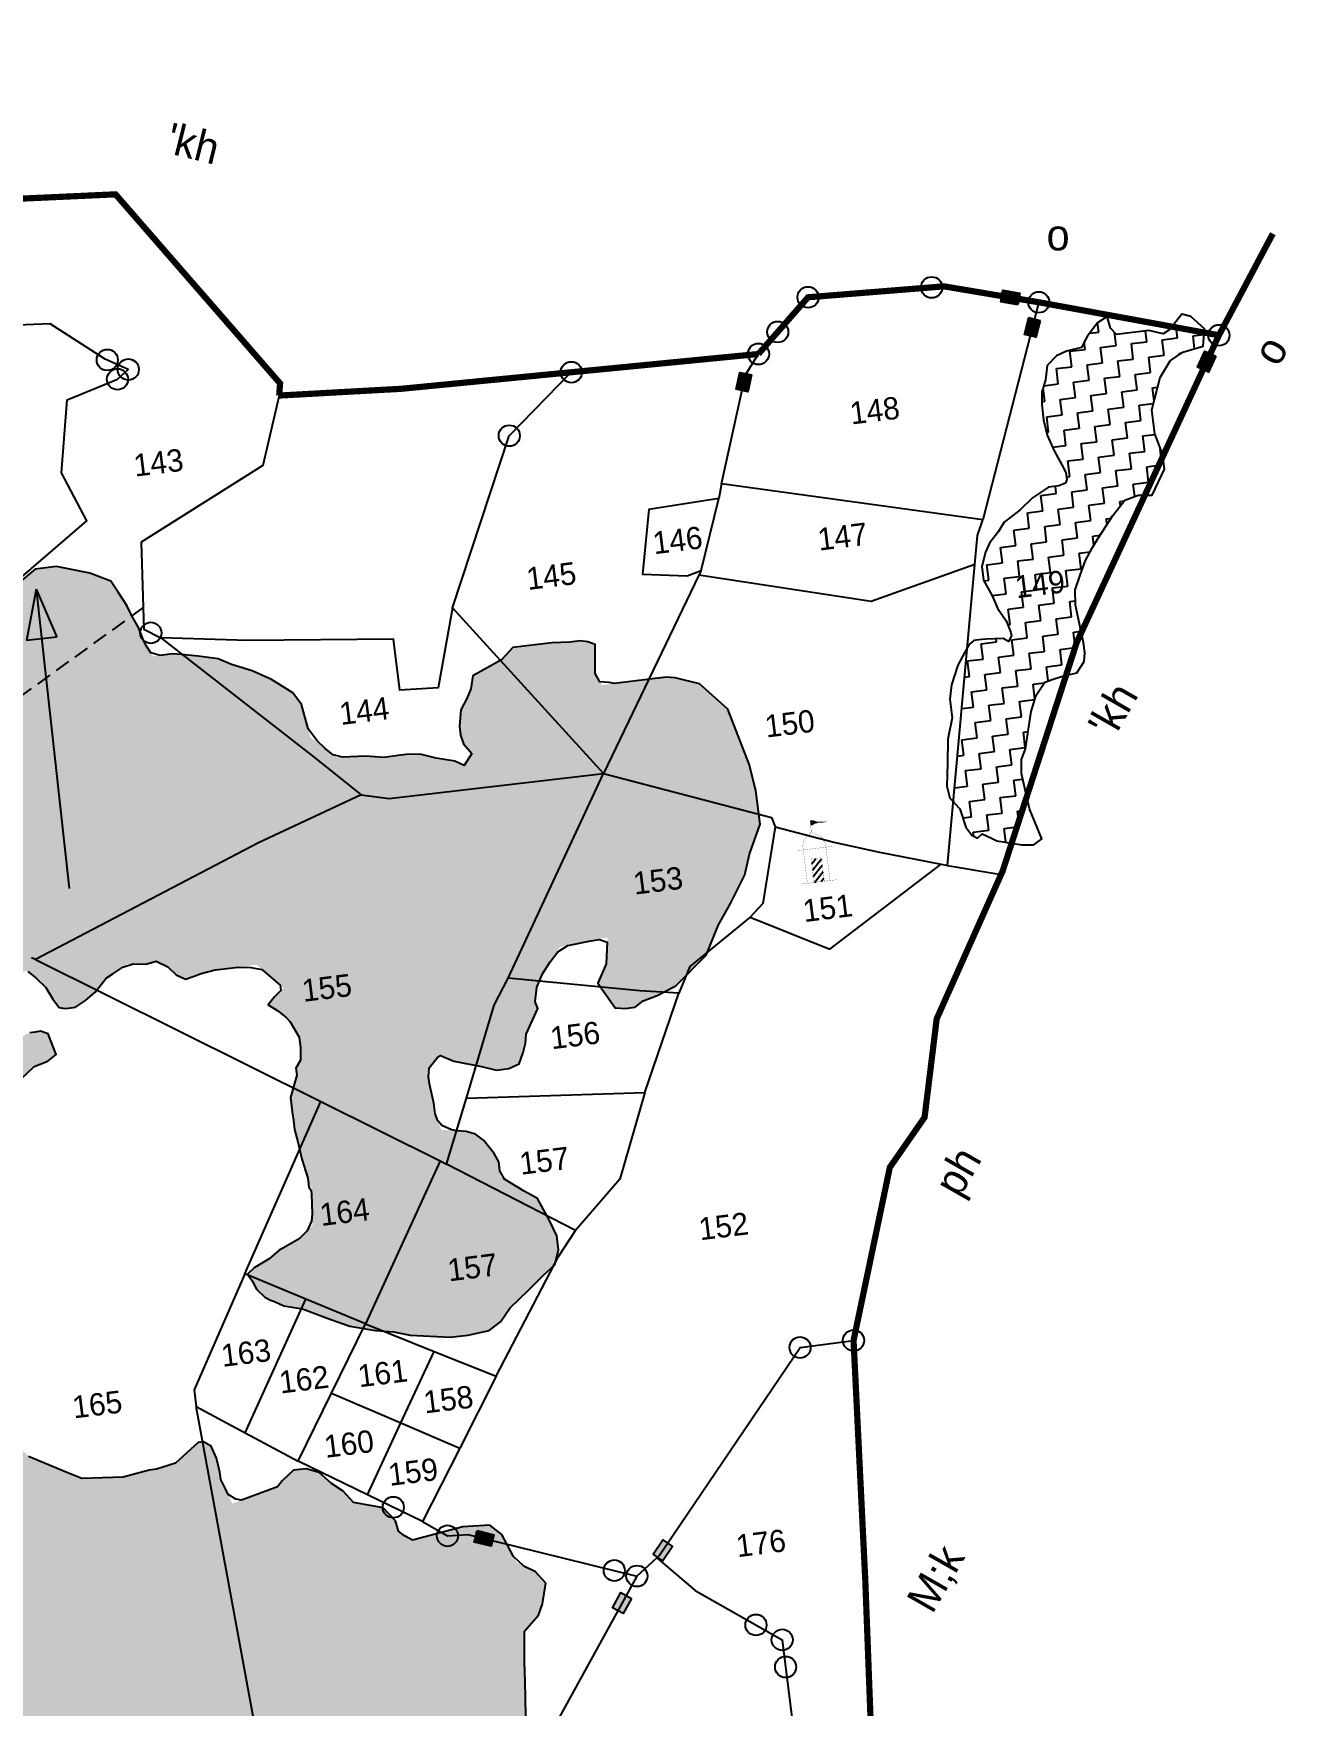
# Model space of a CAD drawing. Header units: metres. Extents: x 290104 to 292132, y 1990019 to 1991719.
# Drawn here: x 291724 to 292132, y 1991121 to 1991666 of the extents above; entities that cross this region are included whole.
import ezdxf
from ezdxf.enums import TextEntityAlignment as Align

# ---------------------------------------------------------------- set-up
doc = ezdxf.new("R2010")
doc.units = ezdxf.units.M
doc.header["$MEASUREMENT"] = 0
doc.linetypes.add('DASHED', pattern=[0.75, 0.5, -0.25])
doc.linetypes.add('DIVIDE', pattern=[1.25, 0.5, -0.25, 0, -0.25, 0, -0.25])
for name, color, linetype in [('LINE_FOOTPATH', 1, 'DASHED'), ('POLY_HATCH', 12, 'Continuous'), ('POLY_PARCEL', 6, 'Continuous'), ('SYM_ARROW', 1, 'Continuous'), ('SYM_STONE', 1, 'Continuous'), ('SYM_WORSHIP', 1, 'Continuous'), ('TEXT_MAPOUT', 7, 'Continuous'), ('TEXT_PARCEL', 7, 'Continuous'), ('V_BOUND_LINE', 7, 'Continuous'), ('V_DIVIDE_LINE', 7, 'DIVIDE')]:
    doc.layers.add(name, color=color, linetype=linetype)
doc.styles.add('TEXT_MAP', font='')
doc.styles.get('TEXT_MAP').set_extended_font_data('Kruti Dev 050')
pattern_1 = [(7.0915, (290088.82, 1989667.838), (4.387969, 5.634868), [5.05005, -5.05005]), (97.0915, (290093.8315, 1989668.461), (-5.634868, 4.387969), [5.05005, -5.05005])]

# ---------------------------------------------------------------- blocks, each defined once
blk = doc.blocks.new('STONE')
blk.add_circle((0, 0), 0.851)
blk = doc.blocks.new('STONESQUAREFILLED')
blk.add_hatch(color=256).paths.add_polyline_path([(0.7, -0.48), (0.7, 0.48), (-0.7, 0.48), (-0.7, -0.48)])
blk.add_lwpolyline([(-0.7, 0.48), (0.7, 0.48), (0.7, -0.48), (-0.7, -0.48)], close=True)
blk = doc.blocks.new('TEMPLE')
at = {"linetype": 'Continuous'}
blk.add_hatch(color=256, dxfattribs=at).paths.add_polyline_path([(0.28, 5.69), (0.6, 5.75), (0.95, 5.71), (1.39, 5.73), (0.49, 5.85), (0.21, 6.01), (-0.14, 6.06), (-0.15, 5.55), (-0.09, 5.55)])
h = blk.add_hatch(dxfattribs=at)
h.set_pattern_fill('ANSI31', color=256, scale=3.6, style=0)
h.set_pattern_definition([(45, (-94.63405, -100.65248), (-0.318198, 0.318198), [])])
h.paths.add_polyline_path([(-0.51, 2.32), (-0.51, 0), (0.49, 0), (0.49, 2.32)])
at = {"linetype": 'Continuous', "const_width": 0.018}
for points in [[(-1.16, 3.28), (-1.16, 3.69), (-0.97, 4.22), (-0.63, 4.55), (-0.33, 4.73), (-0.16, 4.99), (0.05, 4.8), (0.46, 4.5), (0.69, 4.36), (0.88, 4.09), (1.02, 3.76), (1.06, 3.28)], [(-0.16, 4.99), (-0.14, 6.06), (0.21, 6.01), (0.49, 5.85), (1.39, 5.73), (0.95, 5.71), (0.6, 5.75), (0.28, 5.69), (-0.09, 5.55), (-0.15, 5.55)], [(-1.78, 3.28), (1.75, 3.28)], [(-1.16, 0), (-1.16, 3.28)], [(1.06, 0), (1.06, 3.28)], [(-0.51, 0), (-0.51, 2.32), (0.49, 2.32), (0.49, 0)], [(-1.78, 0), (1.78, 0)]]:
    blk.add_lwpolyline(points, dxfattribs=at)
blk = doc.blocks.new('ARROWASPECT')
h = blk.add_hatch(color=256)
h.paths.add_polyline_path([(2.85, -2.85), (3.72, -1.98), (0, 0)])
h.paths.add_polyline_path([(0, 0), (1.98, -3.72), (2.85, -2.85)])
for points in [[(0, 0), (17.15, -17.15)], [(0, 0), (1.98, -3.72)], [(0, 0), (3.72, -1.98)], [(3.72, -1.98), (1.98, -3.72)]]:
    blk.add_lwpolyline(points)
blk = doc.blocks.new('21432')
at = {"layer": 'POLY_HATCH'}
h = blk.add_hatch(dxfattribs=at)
h.set_pattern_fill('ZIGZAG', color=256, scale=40.400397, angle=7.0915, style=0)
h.set_pattern_definition(pattern_1)
h.paths.add_polyline_path([(291610.05, 1991262.39), (291604.7, 1991258.21), (291599.35, 1991254.02), (291595.88, 1991248.89), (291593.2, 1991242.11), (291592.55, 1991233.22), (291592.61, 1991223.26), (291590.08, 1991215.31), (291586.75, 1991204.34), (291586.67, 1991195.52), (291585.51, 1991190.68), (291584.92, 1991181.22), (291578.56, 1991171.04), (291577.83, 1991162.74), (291579.2, 1991156.45), (291587.97, 1991136.7), (291584.77, 1991129.83), (291580.44, 1991126.94), (291574.8, 1991120.37), (291572.48, 1991115.39), (291570.67, 1991111.06), (291570.67, 1991106.36), (291568.28, 1991097.26), (291567.69, 1991092.5), (291566.53, 1991082.96), (291566.02, 1991077.62), (291568.4, 1991067.94), (291572.66, 1991062.01), (291577.35, 1991047.93), (291573.65, 1991041.1), (291570.84, 1991038.9), (291569.9, 1991037.03), (291570.47, 1991032.4), (291578.25, 1991023.8), (291580.51, 1991022.5), (291588.65, 1991018.43), (291597.36, 1991013.24), (291594.6, 1991008.41), (291594.38, 1991005.45), (291594.23, 1990997.22), (291594.87, 1990992.02), (291596.53, 1990988.11), (291598.12, 1990984.79), (291602.24, 1990980.02), (291605.56, 1990976.91), (291607.73, 1990973.66), (291611.19, 1990969.4), (291613.29, 1990966.73), (291619.57, 1990958.71), (291621.8, 1990954.88), (291623.97, 1990951.63), (291628.46, 1990948.87), (291630.69, 1990944.83), (291634.07, 1990937.17), (291632.63, 1990933.93), (291634.36, 1990929.45), (291637.11, 1990926.27), (291639.64, 1990924.82), (291642.09, 1990923.95), (291650.98, 1990923.3), (291663.77, 1990924.3), (291675.77, 1990931.66), (291683.23, 1990951.96), (291686.92, 1990960.04), (291689.02, 1990966.76), (291688.96, 1990981.42), (291690.79, 1990989.39), (291693.52, 1990987.27), (291695.9, 1990986.98), (291699.59, 1990990.37), (291701.11, 1990997.02), (291701.62, 1991002.36), (291702.12, 1991014.17), (291714.12, 1991012.15), (291725.46, 1991010.62), (291732.62, 1991009.75), (291738.33, 1991011.05), (291748.74, 1991012.34), (291759.8, 1991017.83), (291766.95, 1991021.65), (291776.21, 1991027.5), (291783.95, 1991036.09), (291790.09, 1991043.31), (291795.59, 1991055.73), (291803.93, 1991068.7), (291800.67, 1991081.01), (291797.89, 1991086.82), (291796.05, 1991094.51), (291795.41, 1991099.72), (291794.9, 1991103.76), (291803.54, 1991106.11), (291806.83, 1991102.31), (291809.13, 1991097.9), (291812.67, 1991093.06), (291817.22, 1991089.52), (291821.92, 1991089.52), (291828.93, 1991094.5), (291834.79, 1991099.33), (291840.35, 1991104.44), (291853.45, 1991104.07), (291865.87, 1991099.68), (291871.07, 1991100.33), (291878.08, 1991105.31), (291883.36, 1991110.07), (291884.74, 1991117.87), (291884.53, 1991128.99), (291884.25, 1991137.57), (291884.25, 1991145.39), (291888.88, 1991150.66), (291890.18, 1991154.34), (291891.22, 1991161.08), (291887.82, 1991164.76), (291881.8, 1991167.78), (291876.92, 1991176.9), (291873.02, 1991179.94), (291864.27, 1991179.44), (291847.29, 1991174.9), (291843.31, 1991178), (291842.3, 1991181.4), (291838.26, 1991185.59), (291828.65, 1991187.33), (291825.26, 1991191.01), (291821.43, 1991193.47), (291817.45, 1991197.08), (291813.19, 1991198.31), (291809.14, 1991197.81), (291805.46, 1991194.42), (291803.94, 1991192.47), (291789.21, 1991186.97), (291787.03, 1991191.54), (291785.44, 1991194.86), (291785.15, 1991197.17), (291784, 1991201.72), (291782.34, 1991205.62), (291779.81, 1991207.07), (291778.07, 1991206.85), (291770.7, 1991200.07), (291764.48, 1991198.12), (291762.17, 1991197.83), (291753.64, 1991195.6), (291740.2, 1991195.1), (291735.86, 1991196.91), (291722.86, 1991202.33), (291718.17, 1991207.03), (291712.75, 1991212.81), (291708.42, 1991219.31), (291699.03, 1991233.4), (291692.97, 1991244.38), (291692.03, 1991251.9), (291691.12, 1991259.26), (291694.79, 1991262.8), (291696.23, 1991265.33), (291695.87, 1991268.22), (291690.39, 1991274.58), (291689.81, 1991279.2), (291689.38, 1991282.67), (291692.42, 1991291.26), (291694.74, 1991296.24), (291696.31, 1991305.54), (291704.12, 1991304.8), (291711, 1991302.37), (291712.66, 1991303.17), (291712.67, 1991307.86), (291711.08, 1991311.18), (291711.08, 1991319.09), (291714.55, 1991321), (291720.48, 1991325.26), (291724.68, 1991329.31), (291729.16, 1991331.04), (291731.83, 1991333.13), (291730.1, 1991337.61), (291729.24, 1991339.85), (291726.78, 1991340.72), (291723.31, 1991340.28), (291718.32, 1991337.9), (291716.15, 1991336.46), (291706.03, 1991332.85), (291705.03, 1991336.25), (291705.97, 1991342.82), (291706.08, 1991349), (291712.77, 1991354.23), (291715.11, 1991358.32), (291722.23, 1991360.44), (291727.96, 1991355.97), (291730.76, 1991351.19), (291732.86, 1991348.51), (291734.66, 1991348.15), (291738.13, 1991348.58), (291741.39, 1991350.75), (291744.57, 1991353.49), (291748.11, 1991358.04), (291755.1, 1991362.69), (291761.05, 1991362.58), (291764.45, 1991363.59), (291768.2, 1991361.71), (291770.88, 1991359.11), (291773.98, 1991357.74), (291776.8, 1991358.68), (291781.28, 1991360.41), (291786.49, 1991361.05), (291797.07, 1991362.37), (291805.83, 1991354.78), (291802.89, 1991351.94), (291800.86, 1991349.35), (291806.89, 1991345.64), (291811.45, 1991338.07), (291811.33, 1991331.28), (291809.88, 1991328.76), (291810.19, 1991326.25), (291808.14, 1991319.15), (291809.43, 1991308.75), (291810.52, 1991304.78), (291811.81, 1991299.07), (291814.94, 1991289.09), (291815.32, 1991277.65), (291810.93, 1991273.14), (291804.35, 1991269.39), (291801.17, 1991266.65), (291796.25, 1991263.69), (291794.32, 1991261.82), (291797.11, 1991256.75), (291799.79, 1991254.15), (291801.66, 1991253.21), (291807.5, 1991251.15), (291812, 1991250.39), (291821.24, 1991246.85), (291827.39, 1991244.68), (291835.77, 1991243.37), (291841.69, 1991242.93), (291847.11, 1991241.85), (291853.62, 1991241.48), (291860.12, 1991241.12), (291865.9, 1991241.84), (291872.77, 1991243.28), (291876.53, 1991246.09), (291879.5, 1991250.57), (291885.79, 1991256.63), (291894.27, 1991265.1), (291895.33, 1991269.56), (291894.76, 1991274.18), (291892.38, 1991279.17), (291888.55, 1991286.32), (291884.15, 1991288.7), (291876.52, 1991293.39), (291875.91, 1991298.24), (291874.4, 1991300.99), (291870.93, 1991305.25), (291868.33, 1991307.27), (291865.3, 1991308.07), (291857.19, 1991308.67), (291855.18, 1991313.85), (291854.75, 1991317.32), (291852.47, 1991327.8), (291856.54, 1991333.01), (291861.26, 1991331.04), (291875.72, 1991328.14), (291879.18, 1991328.58), (291882.51, 1991330.16), (291883.81, 1991333.85), (291884.61, 1991336.88), (291884.83, 1991339.84), (291888.62, 1991348.13), (291887.75, 1991350.37), (291888.56, 1991357.01), (291895.73, 1991368.17), (291911.25, 1991371.32), (291910.88, 1991362.64), (291908.13, 1991356.43), (291913.84, 1991348.34), (291917.38, 1991348.19), (291920.27, 1991348.55), (291922.95, 1991350.64), (291927.43, 1991352.37), (291933.5, 1991355.48), (291943.41, 1991365.51), (291947.46, 1991375.4), (291951.3, 1991382.34), (291956, 1991391.72), (291957.52, 1991398.37), (291961, 1991408.19), (291959.63, 1991419.17), (291957.4, 1991427.69), (291950.47, 1991445.61), (291941.22, 1991453.85), (291933.35, 1991455.8), (291930.39, 1991456.02), (291909.46, 1991453.41), (291907.33, 1991457.26), (291907.34, 1991466.65), (291904.88, 1991467.51), (291902.5, 1991467.8), (291899.03, 1991467.37), (291893.18, 1991467.23), (291880.46, 1991465.65), (291876.84, 1991461.68), (291867.51, 1991456.41), (291866.78, 1991451.7), (291864.54, 1991447.24), (291863.6, 1991445.36), (291863.09, 1991440.02), (291863.45, 1991437.13), (291864.39, 1991434.31), (291867.14, 1991431.13), (291864.68, 1991427.3), (291861.57, 1991428.68), (291854.37, 1991429.9), (291850.73, 1991430.85), (291846.61, 1991430.93), (291843.14, 1991430.49), (291838.52, 1991429.92), (291832.59, 1991430.35), (291823.11, 1991429.91), (291814.6, 1991436.53), (291811.72, 1991447.12), (291808.9, 1991450.88), (291801.89, 1991455.29), (291795.68, 1991458.04), (291788.96, 1991460.13), (291784.63, 1991461.94), (291778.05, 1991462.88), (291772.7, 1991463.39), (291769.74, 1991463.61), (291763.38, 1991462.82), (291760.85, 1991466.61), (291758.69, 1991472.21), (291756.45, 1991476.04), (291754.86, 1991479.36), (291749.6, 1991487.26), (291742.83, 1991489.93), (291731.99, 1991492.1), (291725.05, 1991491.24), (291714.42, 1991482.29), (291712.54, 1991478.54), (291707.62, 1991470.88), (291702.85, 1991466.77), (291696.68, 1991454.03), (291690.92, 1991454.13), (291688.24, 1991456.74), (291680.5, 1991458.29), (291670.47, 1991458.05), (291667.72, 1991456.53), (291661.21, 1991452.2), (291658.03, 1991449.46), (291648.49, 1991441.23), (291642.99, 1991438.2), (291637.57, 1991434.59), (291635.62, 1991431.41), (291630.27, 1991427.22), (291628.38, 1991418.78), (291625.34, 1991414.88), (291618.76, 1991409.95), (291614.28, 1991409.39), (291613.5, 1991405.03), (291612.45, 1991397.73), (291610.31, 1991392.9), (291607.92, 1991383.8), (291602.5, 1991380.19), (291598.88, 1991376.22), (291596.42, 1991372.39), (291588.11, 1991368.42), (291575.72, 1991360.17), (291567.65, 1991358.25), (291549.22, 1991355.37), (291544.67, 1991358.91), (291532.82, 1991359.78), (291528.93, 1991364.97), (291526.52, 1991373.82), (291530.66, 1991379.13), (291544.76, 1991377.11), (291551.26, 1991376.75), (291557.83, 1991375.81), (291564.19, 1991376.6), (291574.39, 1991379.63), (291581.46, 1991386.45), (291590.51, 1991391.61), (291597.09, 1991395.36), (291601.28, 1991399.4), (291606.85, 1991406.55), (291609.53, 1991413.34), (291609.11, 1991426.19), (291608.75, 1991433.78), (291609.7, 1991445.04), (291612.81, 1991448.37), (291617.87, 1991454.86), (291621.34, 1991459.99), (291625.9, 1991465.84), (291635.7, 1991461.19), (291638.18, 1991461.5), (291642.16, 1991467.27), (291643.82, 1991472.76), (291644.98, 1991477.6), (291646.94, 1991485.47), (291647.52, 1991490.24), (291646.81, 1991500.71), (291643.92, 1991514.44), (291642.77, 1991523.68), (291639.92, 1991532.79), (291641.63, 1991537.62), (291645.75, 1991542.24), (291649.8, 1991547.44), (291659.78, 1991552.96), (291663.03, 1991555.13), (291664.55, 1991557.08), (291664.12, 1991560.55), (291657.98, 1991562.72), (291648.54, 1991560.73), (291640.41, 1991557.6), (291627.86, 1991554.68), (291626.76, 1991563.53), (291625.1, 1991567.43), (291622.35, 1991570.61), (291619.75, 1991572.63), (291614.94, 1991575.72), (291612.32, 1991584.53), (291615.93, 1991589.17), (291623.42, 1991592.74), (291631.32, 1991589.25), (291632.99, 1991584.25), (291633.78, 1991582.59), (291636.16, 1991582.3), (291638.48, 1991582.59), (291641.8, 1991584.17), (291646.21, 1991586.48), (291649.47, 1991588.65), (291650.41, 1991590.53), (291647.73, 1991593.13), (291643.18, 1991596.67), (291642.25, 1991604.18), (291646.59, 1991611.76), (291650.13, 1991616.31), (291650.93, 1991619.34), (291649.99, 1991622.16), (291642.82, 1991627.3), (291639.78, 1991628.1), (291635.45, 1991629.9), (291628.87, 1991630.85), (291624.25, 1991637.78), (291620.79, 1991648.62), (291620.29, 1991652.66), (291619.21, 1991656.64), (291614.32, 1991662.87), (291611.19, 1991664.44), (291606.35, 1991665.6), (291596.95, 1991665.6), (291586.4, 1991665.47), (291574.4, 1991662.8), (291567.9, 1991658.47), (291563.87, 1991652.21), (291558.06, 1991647.86), (291555.46, 1991640.49), (291555.82, 1991642.3), (291554.44, 1991639.19), (291554.15, 1991636.81), (291545.18, 1991631.18), (291542.8, 1991633.64), (291538.83, 1991637.25), (291535, 1991639.71), (291532.48, 1991641.15), (291529.51, 1991641.37), (291516.79, 1991639.79), (291508.59, 1991633.8), (291507.39, 1991630.4), (291505.43, 1991626.49), (291501.83, 1991632.65), (291489.91, 1991635.03), (291487.09, 1991633.16), (291482.46, 1991627.89), (291480.58, 1991624.13), (291478.26, 1991619.15), (291475.8, 1991615.32), (291475.08, 1991611.71), (291477.17, 1991604.35), (291480.49, 1991601.24), (291480.13, 1991599.43), (291480.63, 1991595.39), (291478.82, 1991591.05), (291478.6, 1991588.09), (291477.3, 1991584.41), (291478.01, 1991566.97), (291473.24, 1991565.13), (291472.44, 1991566.79), (291466.16, 1991574.81), (291462.34, 1991581.96), (291458.89, 1991595.12), (291452.59, 1991603.64), (291449.34, 1991606.17), (291444.05, 1991606.55), (291439.79, 1991615.48), (291439.92, 1991622.52), (291447.76, 1991618.88), (291454.84, 1991618.59), (291455.79, 1991620.46), (291456.15, 1991622.27), (291455.21, 1991625.09), (291451.25, 1991631.86), (291448.78, 1991634.26), (291442.14, 1991635.78), (291438.16, 1991634.7), (291432.02, 1991632.18), (291420.81, 1991627.85), (291417.04, 1991620.88), (291406.12, 1991614.31), (291407.21, 1991609.73), (291408.79, 1991605.64), (291404.97, 1991604.17), (291398.25, 1991601.57), (291389.36, 1991597.53), (291383.79, 1991590.38), (291379.09, 1991585.69), (291371.64, 1991579.48), (291367.88, 1991571.97), (291370.11, 1991563.45), (291370.76, 1991558.25), (291374.29, 1991548.71), (291375.01, 1991547.63), (291376.24, 1991547.19), (291385.53, 1991545.33), (291390.04, 1991540.11), (291391.77, 1991538.31), (291396.47, 1991535.63), (291402.68, 1991532.88), (291405.43, 1991529.7), (291409.04, 1991528.98), (291409.33, 1991536.05), (291413.31, 1991541.83), (291417.94, 1991549.03), (291424.74, 1991549.12), (291431.6, 1991550.56), (291433.92, 1991555.54), (291435.8, 1991559.3), (291440.83, 1991570.12), (291448.8, 1991572.77), (291449.46, 1991567.45), (291443.46, 1991559.08), (291442.59, 1991556.62), (291437.6, 1991549.55), (291432.03, 1991537.7), (291433.08, 1991529.23), (291424.79, 1991520.37), (291429.11, 1991499.79), (291436.77, 1991490.18), (291441.24, 1991487.21), (291445.58, 1991485.4), (291452.52, 1991486.27), (291458.41, 1991489.08), (291465.31, 1991487.27), (291468.13, 1991483.51), (291470.51, 1991478.53), (291473.54, 1991473.04), (291477, 1991468.78), (291481.62, 1991465.61), (291495.71, 1991456.21), (291502.93, 1991454.76), (291509.58, 1991453.24), (291515.29, 1991454.54), (291518.55, 1991456.7), (291522.59, 1991464.78), (291528.86, 1991467.2), (291532.71, 1991460.81), (291538.34, 1991453.3), (291541.67, 1991450.19), (291548.39, 1991448.09), (291554.38, 1991447.08), (291558.57, 1991446.43), (291566.59, 1991448.81), (291568.94, 1991442.74), (291563.12, 1991438.19), (291549.31, 1991431.19), (291541.51, 1991427.87), (291522.23, 1991426.25), (291522.35, 1991421.38), (291522.78, 1991417.91), (291521.34, 1991415.39), (291519.81, 1991411.07), (291512.59, 1991414.89), (291511.08, 1991417.63), (291509.05, 1991419.73), (291506.09, 1991419.95), (291504.64, 1991417.42), (291502.11, 1991413), (291491.85, 1991411.72), (291491.35, 1991415.76), (291485.71, 1991423.28), (291483.98, 1991423.06), (291483.33, 1991418.87), (291476.38, 1991413.32), (291473.85, 1991410.07), (291478.05, 1991402.46), (291480.35, 1991400.31), (291488.44, 1991395.69), (291493.21, 1991391.35), (291497.18, 1991387.74), (291502.38, 1991383.69), (291509.27, 1991379.46), (291515.89, 1991369.53), (291516.25, 1991366.64), (291521.37, 1991353.78), (291528.01, 1991347.56), (291538.49, 1991343.59), (291543.04, 1991344.74), (291549.69, 1991343.22), (291554.75, 1991340.33), (291559.15, 1991337.94), (291563.85, 1991337.94), (291572.6, 1991338.44), (291577.66, 1991340.24), (291583.15, 1991343.27), (291589.15, 1991346.95), (291592.84, 1991350.35), (291595.37, 1991353.6), (291599.78, 1991355.9), (291599.05, 1991352.29), (291593.34, 1991341.61), (291589.43, 1991335.25), (291587.84, 1991329.19), (291586.39, 1991321.96), (291585.88, 1991316.62), (291590.14, 1991309.21), (291595.41, 1991304.58), (291599.31, 1991301.55), (291605.59, 1991293.53), (291609.49, 1991290.49), (291614.07, 1991283.63), (291616.65, 1991273.44), (291616.42, 1991267.88)])
h.paths.add_polyline_path([(291561.49, 1991392.42), (291542.93, 1991393.03), (291530.87, 1991393.48), (291533.47, 1991403.86), (291532.39, 1991407.29), (291529.16, 1991417.59), (291538.43, 1991416.15), (291551.61, 1991419.73), (291565.23, 1991424.99), (291580.29, 1991434.33), (291581.74, 1991448.78), (291588.93, 1991450.97), (291597.35, 1991448.45), (291601.26, 1991443.1), (291600.25, 1991427.73), (291594.61, 1991413.08), (291586.9, 1991404.67)], flags=16)
h.paths.add_polyline_path([(291522.06, 1991497.57), (291515.32, 1991495.8), (291502.65, 1991495.62), (291497.36, 1991502.08), (291493.74, 1991511.52), (291490.69, 1991526.49), (291487.99, 1991541.89), (291494.88, 1991562.41), (291502.51, 1991580.97), (291510.69, 1991590.35), (291523.63, 1991588.84), (291530.31, 1991584.52), (291535.58, 1991573.77), (291540.9, 1991565.78), (291544.93, 1991560.8), (291550.53, 1991557.06), (291550.9, 1991550.1), (291555.09, 1991540.68), (291554.2, 1991531), (291547.26, 1991518.37), (291539.99, 1991513.29), (291529.26, 1991506.23)], flags=16)
h = blk.add_hatch(dxfattribs=at)
h.set_pattern_fill('ZIGZAG', color=256, scale=40.400397, angle=7.0915, style=0)
h.set_pattern_definition(pattern_1)
h.paths.add_polyline_path([(292075.8, 1991508.66), (292079.71, 1991513.67), (292084.02, 1991515.33), (292086.25, 1991515.33), (292092.08, 1991527.93), (292091.97, 1991528.76), (292089.47, 1991535.24), (292088.5, 1991543.03), (292091.15, 1991553.54), (292094.43, 1991559.04), (292098.61, 1991561.82), (292105.16, 1991563.76), (292105.49, 1991568.22), (292095.03, 1991570.14), (292094.3, 1991569.2), (292092.21, 1991567.81), (292087.54, 1991568.92), (292076.96, 1991567.61), (292075.01, 1991569.63), (292073.96, 1991573.45), (292070.83, 1991571.37), (292067.41, 1991566.99), (292065.6, 1991563.37), (292060.66, 1991562.19), (292057.45, 1991560.66), (292054.46, 1991557.46), (292053.9, 1991552.86), (292052.71, 1991548.76), (292052.64, 1991544.79), (292053.26, 1991539.78), (292054.44, 1991534.84), (292056.8, 1991529.48), (292059.73, 1991524.19), (292060.49, 1991522.58), (292060.77, 1991520.36), (292060.35, 1991519.17), (292058.19, 1991518.34), (292054.85, 1991517.92), (292049.62, 1991514.45), (292045.58, 1991510.55), (292040.42, 1991506.52), (292038.54, 1991503.46), (292035.62, 1991499.7), (292034.29, 1991496.71), (292033.17, 1991492.04), (292033.73, 1991487.59), (292035.19, 1991484.94), (292036.65, 1991482.3), (292038.25, 1991478.54), (292039.64, 1991476.45), (292041.03, 1991474.36), (292042.63, 1991470.6), (292042.77, 1991469.49), (292041.86, 1991467.68), (292040.05, 1991468.59), (292034.41, 1991468.45), (292032.18, 1991468.17), (292030.51, 1991467.96), (292028.98, 1991466.64), (292028.4, 1991465.63), (292023.84, 1991415.49), (292026.02, 1991413.12), (292027.89, 1991407.14), (292029.91, 1991404.56), (292031.72, 1991403.65), (292033.25, 1991404.98), (292036.25, 1991403.65), (292038.06, 1991402.75), (292042.86, 1991402), (292047.76, 1991417.12), (292046.08, 1991424.67), (292046.08, 1991429.19), (292047.34, 1991432.74), (292049.23, 1991444.85), (292050.83, 1991450.14), (292053.69, 1991454.45), (292056.41, 1991455.35), (292059.12, 1991456.26), (292060.55, 1991456.6), (292064.01, 1991467.28), (292065.53, 1991470.56), (292063.6, 1991479.43), (292063.53, 1991484.51), (292065.2, 1991489.24), (292066.88, 1991493.98), (292069.18, 1991498.22), (292071.06, 1991501.28)])
at = {"layer": 'LINE_FOOTPATH', "ltscale": 10, "flags": 128}
blk.add_lwpolyline([(291760.16, 1991478.69), (291647.84, 1991397.37), (291617.79, 1991371.98), (291582.35, 1991347.4), (291560.42, 1991330.43), (291531.57, 1991304.59), (291509.84, 1991271.62), (291449.09, 1991172.26), (291430.52, 1991148.37), (291400.73, 1991105.05), (291365.39, 1991049.82), (291345.89, 1991015.74), (291315.98, 1990973.3), (291302.71, 1990958.29), (291287.73, 1990935.51), (291281.58, 1990920.5), (291269.4, 1990907.42), (291260.06, 1990899.47), (291233.36, 1990888.59), (291124.06, 1990847.94)], dxfattribs=at)
at = {"layer": 'POLY_HATCH'}
for points in [[(291884.74, 1991117.87), (291884.53, 1991128.99), (291884.32, 1991135.42), (291884.25, 1991140.69), (291884.25, 1991145.39), (291888.88, 1991150.66), (291890.18, 1991154.34), (291891.22, 1991161.08), (291887.82, 1991164.76), (291884.07, 1991166.64), (291880.74, 1991169.75), (291876.92, 1991176.9), (291873.02, 1991179.94), (291864.27, 1991179.44), (291847.79, 1991175.04), (291845.26, 1991176.48), (291843.31, 1991178), (291842.3, 1991181.4), (291838.26, 1991185.59), (291828.65, 1991187.33), (291825.26, 1991191.01), (291821.43, 1991193.47), (291817.45, 1991197.08), (291813.19, 1991198.31), (291809.14, 1991197.81), (291805.46, 1991194.42), (291803.94, 1991192.47), (291792.15, 1991188.07), (291790.35, 1991188.43), (291787.82, 1991189.88), (291787.03, 1991191.54), (291785.44, 1991194.86), (291785.15, 1991197.17), (291784, 1991201.72), (291782.34, 1991205.62), (291779.81, 1991207.07), (291778.07, 1991206.85), (291770.7, 1991200.07), (291764.48, 1991198.12), (291762.17, 1991197.83), (291753.64, 1991195.6), (291740.2, 1991195.1), (291735.86, 1991196.91), (291722.86, 1991202.33)], [(291720.48, 1991325.26), (291724.68, 1991329.31), (291729.16, 1991331.04), (291731.83, 1991333.13), (291730.1, 1991337.61), (291729.24, 1991339.85), (291726.78, 1991340.72), (291725.05, 1991340.5), (291723.31, 1991340.28)], [(291722.6, 1991360.15), (291725.2, 1991358.12), (291728.52, 1991355.02), (291730.76, 1991351.19), (291732.86, 1991348.51), (291734.66, 1991348.15), (291735.82, 1991348.3), (291738.13, 1991348.58), (291741.39, 1991350.75), (291744.57, 1991353.49), (291748.11, 1991358.04), (291750.28, 1991359.48), (291753.53, 1991361.65), (291756.93, 1991362.66), (291761.05, 1991362.58), (291764.45, 1991363.59), (291768.2, 1991361.71), (291770.88, 1991359.11), (291773.98, 1991357.74), (291776.8, 1991358.68), (291779.04, 1991359.54), (291783.6, 1991360.69), (291786.49, 1991361.05), (291791.11, 1991361.63), (291795.23, 1991361.55), (291798.84, 1991360.83), (291804.77, 1991355.7), (291804.98, 1991353.97), (291802.89, 1991351.94), (291800.86, 1991349.35), (291804.04, 1991347.39), (291806.64, 1991345.37), (291808.01, 1991343.78), (291810.97, 1991338.87), (291811.4, 1991335.4), (291811.33, 1991331.28), (291809.88, 1991328.76), (291810.17, 1991326.44), (291809.37, 1991323.41), (291808.14, 1991319.15), (291808.71, 1991314.53), (291809.07, 1991311.64), (291809.43, 1991308.75), (291810.52, 1991304.78), (291811.81, 1991299.07), (291813.76, 1991292.86), (291814.12, 1991289.97), (291814.84, 1991288.88), (291814.98, 1991287.73), (291815.2, 1991281.3), (291814.91, 1991278.92), (291813.53, 1991275.81), (291810.93, 1991273.14), (291804.35, 1991269.39), (291801.17, 1991266.65), (291796.25, 1991263.69), (291794.15, 1991261.67), (291795.6, 1991259.5), (291797.11, 1991256.75), (291799.79, 1991254.15), (291801.66, 1991253.21), (291802.89, 1991252.78), (291806, 1991251.4), (291812, 1991250.39), (291821.24, 1991246.85), (291827.39, 1991244.68), (291835.77, 1991243.37), (291841.69, 1991242.93), (291847.11, 1991241.85), (291853.62, 1991241.48), (291860.12, 1991241.12), (291865.9, 1991241.84), (291872.77, 1991243.28), (291876.53, 1991246.09), (291879.5, 1991250.57), (291885.79, 1991256.63), (291890.49, 1991261.33), (291894.17, 1991264.72), (291895.33, 1991269.56), (291894.76, 1991274.18), (291892.38, 1991279.17), (291888.55, 1991286.32), (291884.15, 1991288.7), (291877.79, 1991292.61), (291876.27, 1991295.35), (291875.91, 1991298.24), (291874.4, 1991300.99), (291870.93, 1991305.25), (291868.33, 1991307.27), (291865.3, 1991308.07), (291862.33, 1991308.29), (291860.53, 1991308.65), (291857.42, 1991310.02), (291856.05, 1991311.61), (291855.18, 1991313.85), (291854.75, 1991317.32), (291853.38, 1991323.61), (291853.09, 1991325.92), (291853.31, 1991328.88), (291855.84, 1991332.13), (291856.93, 1991332.85), (291861.26, 1991331.04), (291870.3, 1991329.23), (291875.14, 1991328.07), (291879.18, 1991328.58), (291882.51, 1991330.16), (291883.81, 1991333.85), (291884.61, 1991336.88), (291884.83, 1991339.84), (291888.62, 1991348.13), (291887.75, 1991350.37), (291888.33, 1991355.14), (291890.14, 1991359.47), (291892.6, 1991363.3), (291895.13, 1991366.55), (291898.39, 1991368.71), (291905.83, 1991370.22), (291908.72, 1991370.58), (291911.18, 1991369.72), (291910.88, 1991362.64), (291908.13, 1991356.43), (291913.84, 1991348.34), (291917.38, 1991348.19), (291918.54, 1991348.33), (291920.27, 1991348.55), (291922.95, 1991350.64), (291927.43, 1991352.37), (291933.5, 1991355.48), (291943.41, 1991365.51), (291947.46, 1991375.4), (291951.3, 1991382.34), (291956, 1991391.72), (291957.52, 1991398.37), (291961, 1991408.19), (291959.63, 1991419.17), (291957.4, 1991427.69), (291950.47, 1991445.61), (291941.22, 1991453.85), (291933.35, 1991455.8), (291930.39, 1991456.02), (291913.62, 1991453.93), (291911.81, 1991454.29), (291908.85, 1991454.51), (291907.33, 1991457.26), (291907.34, 1991466.65), (291904.88, 1991467.51), (291902.5, 1991467.8), (291899.03, 1991467.37), (291893.18, 1991467.23), (291880.46, 1991465.65), (291876.84, 1991461.68), (291867.51, 1991456.41), (291866.86, 1991452.22), (291865.49, 1991449.12), (291864.54, 1991447.24), (291863.6, 1991445.36), (291863.09, 1991440.02), (291863.45, 1991437.13), (291864.39, 1991434.31), (291867.14, 1991431.13), (291864.68, 1991427.3), (291861.57, 1991428.68), (291855.57, 1991429.69), (291853.77, 1991430.06), (291850.73, 1991430.85), (291846.61, 1991430.93), (291843.14, 1991430.49), (291838.52, 1991429.92), (291832.59, 1991430.35), (291825, 1991430), (291821.97, 1991430.79), (291819.37, 1991432.82), (291816.7, 1991435.42), (291813.88, 1991439.18), (291811.72, 1991447.12), (291808.9, 1991450.88), (291801.89, 1991455.29), (291795.68, 1991458.04), (291788.96, 1991460.13), (291784.63, 1991461.94), (291778.05, 1991462.88), (291772.7, 1991463.39), (291769.74, 1991463.61), (291765.69, 1991463.11), (291762.66, 1991463.9), (291761.21, 1991466.07), (291760.42, 1991467.73), (291758.69, 1991472.21), (291756.45, 1991476.04), (291754.86, 1991479.36), (291751.98, 1991483.7), (291749.62, 1991487.26), (291742.83, 1991489.93), (291731.99, 1991492.1), (291725.05, 1991491.24), (291714.42, 1991482.29)], [(292073.96, 1991573.45), (292070.83, 1991571.37), (292067.41, 1991566.99), (292065.6, 1991563.37), (292060.66, 1991562.19), (292057.45, 1991560.66), (292054.46, 1991557.46), (292053.9, 1991552.86), (292052.71, 1991548.76), (292052.64, 1991544.79), (292053.26, 1991539.78), (292054.44, 1991534.84), (292056.8, 1991529.48), (292059.73, 1991524.19), (292060.49, 1991522.58), (292060.77, 1991520.36), (292060.35, 1991519.17), (292058.19, 1991518.34), (292054.85, 1991517.92), (292049.62, 1991514.45), (292045.58, 1991510.55), (292040.42, 1991506.52), (292038.54, 1991503.46), (292035.62, 1991499.7), (292034.29, 1991496.71), (292033.17, 1991492.04), (292033.73, 1991487.59), (292035.19, 1991484.94), (292036.65, 1991482.3), (292038.25, 1991478.54), (292039.64, 1991476.45), (292041.03, 1991474.36), (292042.63, 1991470.6), (292042.77, 1991469.49), (292041.86, 1991467.68), (292040.05, 1991468.59), (292034.41, 1991468.45), (292032.18, 1991468.17), (292030.51, 1991467.96), (292028.98, 1991466.64), (292027.58, 1991464.21), (292025.28, 1991459.96), (292023.26, 1991453.49), (292022.7, 1991448.9), (292023.46, 1991442.77), (292022.06, 1991435.81), (292021.92, 1991427.88), (292021.71, 1991420.5), (292022.75, 1991416.67), (292026.02, 1991413.12), (292027.89, 1991407.14), (292029.91, 1991404.56), (292031.72, 1991403.65), (292033.25, 1991404.98), (292036.25, 1991403.65), (292038.06, 1991402.75), (292046.14, 1991401.49), (292050.11, 1991401.42), (292052.68, 1991403.43), (292048.65, 1991413.11), (292046.08, 1991424.67), (292046.08, 1991429.19), (292047.34, 1991432.74), (292049.23, 1991444.85), (292050.83, 1991450.14), (292053.69, 1991454.45), (292056.41, 1991455.35), (292059.12, 1991456.26), (292064.07, 1991457.44), (292066.44, 1991461.13), (292066.65, 1991463.98), (292066.23, 1991467.32), (292063.6, 1991479.43), (292063.53, 1991484.51), (292065.2, 1991489.24), (292066.88, 1991493.98), (292069.18, 1991498.22), (292071.06, 1991501.28), (292075.8, 1991508.66), (292079.71, 1991513.67), (292084.02, 1991515.33), (292088.55, 1991515.33), (292092.6, 1991523.75), (292091.97, 1991528.76), (292089.47, 1991535.24), (292088.5, 1991543.03), (292091.15, 1991553.54), (292094.43, 1991559.04), (292098.61, 1991561.82), (292105.16, 1991563.76), (292105.58, 1991569.47), (292101.12, 1991573.44), (292098.2, 1991574.21), (292094.3, 1991569.2), (292092.21, 1991567.81), (292087.54, 1991568.92), (292076.96, 1991567.61), (292075.01, 1991569.63), (292073.96, 1991573.45)]]:
    blk.add_lwpolyline(points, dxfattribs=at)
at = {"layer": 'POLY_PARCEL'}
for points in [[(292051.7, 1991578.08), (292033.47, 1991507.23)], [(291661.08, 1991478.41), (291663.34, 1991463.4), (291662.42, 1991458.19), (291669.17, 1991451.19), (291688.73, 1991454.8), (291698.97, 1991463.91), (291702.4, 1991464.73), (291719.89, 1991488.08), (291741.87, 1991506.88), (291733.63, 1991522.54), (291735.39, 1991546.28), (291751.81, 1991553.02), (291755.33, 1991556.21), (291747.85, 1991559.59), (291729.95, 1991571.08), (291711.21, 1991570.32), (291681.03, 1991551.27)], [(291948.46, 1991519), (291956.2, 1991554.46), (291960.44, 1991561.24)], [(291860.8, 1991478.63), (291879.33, 1991534.64), (291899.51, 1991555.3)], [(291804.44, 1991547.71), (291799.16, 1991524.95), (291759.51, 1991499.99), (291760.37, 1991471.61), (291765.92, 1991468.79)], [(291948.46, 1991519), (291947.49, 1991514.18)], [(292033.47, 1991507.23), (291948.46, 1991519)], [(291947.49, 1991514.18), (291924.79, 1991510.57), (291922.7, 1991489.53), (291937.28, 1991488.99), (291941.77, 1991490.73)], [(291941.77, 1991490.73), (291947.49, 1991514.18)], [(292030.86, 1991492.67), (292031.72, 1991502.17), (292033.47, 1991507.23)], [(291941.06, 1991489.24), (291909.96, 1991424.69)], [(292030.86, 1991492.67), (291997.14, 1991480.62), (291941.06, 1991489.24)], [(291941.77, 1991490.73), (291941.06, 1991489.24)], [(292021.95, 1991394.71), (292030.86, 1991492.67)], [(291860.8, 1991478.63), (291856.2, 1991452.58), (291843.74, 1991451.81), (291841.68, 1991468.41), (291794.26, 1991468), (291765.92, 1991468.79)], [(291909.96, 1991424.69), (291860.8, 1991478.63)], [(291765.92, 1991468.79), (291815, 1991430.59), (291831.12, 1991417.7)], [(291831.12, 1991417.7), (291840.29, 1991416.49), (291909.96, 1991424.69)], [(291878.95, 1991357.99), (291909.96, 1991424.69)], [(291909.96, 1991424.69), (291964.7, 1991410.33), (291965.85, 1991407.34)], [(291831.12, 1991417.7), (291797.67, 1991402.1), (291725.12, 1991364.06)], [(291965.85, 1991407.34), (291961.86, 1991382.38), (291957.7, 1991377.94)], [(291965.85, 1991407.34), (291984.92, 1991402.26), (291999.84, 1991399.02), (292019.9, 1991395.11)], [(291957.7, 1991377.94), (291983.72, 1991367.46), (292019.9, 1991395.11)], [(292019.9, 1991395.11), (292021.95, 1991394.71)], [(292021.95, 1991394.71), (292039.39, 1991391.74)], [(291957.7, 1991377.94), (291938.09, 1991361.82), (291934.47, 1991353.13)], [(291725.12, 1991364.06), (291723.8, 1991364.63)], [(291725.12, 1991364.06), (291817.98, 1991317.85)], [(291865.38, 1991319.01), (291874.45, 1991349.2), (291878.95, 1991357.99)], [(291934.47, 1991353.13), (291921.82, 1991353.91), (291878.95, 1991357.99)], [(291923.48, 1991320.8), (291934.47, 1991353.13)], [(291865.38, 1991319.01), (291923.48, 1991320.8)], [(291923.48, 1991320.8), (291915.32, 1991292.61), (291900.92, 1991275.92)], [(291793.25, 1991261.74), (291817.98, 1991317.85)], [(291817.98, 1991317.85), (291856.83, 1991298.52)], [(291858.91, 1991297.48), (291865.38, 1991319.01)], [(291856.83, 1991298.52), (291832.54, 1991245.46)], [(291856.83, 1991298.52), (291858.91, 1991297.48)], [(291900.92, 1991275.92), (291858.91, 1991297.48)], [(291875.06, 1991228.4), (291895.32, 1991267.38), (291900.92, 1991275.92)], [(291793.25, 1991261.74), (291776.76, 1991224.01), (291777.43, 1991218.61)], [(291813.09, 1991253.51), (291793.25, 1991261.74)], [(291793.41, 1991210.01), (291813.09, 1991253.51)], [(291832.54, 1991245.46), (291813.09, 1991253.51)], [(291821.47, 1991222.87), (291832.54, 1991245.46)], [(291832.54, 1991245.46), (291854.89, 1991236.49)], [(291927.36, 1991169.35), (291928.26, 1991170.17), (291973.98, 1991237.8), (291991.39, 1991240.08)], [(291844.04, 1991213.21), (291854.89, 1991236.49)], [(291854.89, 1991236.49), (291875.06, 1991228.4)], [(291875.06, 1991228.4), (291863.22, 1991205)], [(291810.64, 1991200.78), (291821.47, 1991222.87)], [(291821.47, 1991222.87), (291844.04, 1991213.21)], [(291818.62, 1990994.51), (291777.43, 1991218.61)], [(291777.43, 1991218.61), (291793.41, 1991210.01)], [(291833.17, 1991189.85), (291844.04, 1991213.21)], [(291844.04, 1991213.21), (291863.22, 1991205)], [(291793.41, 1991210.01), (291810.64, 1991200.78)], [(291833.17, 1991189.85), (291810.64, 1991200.78)], [(291863.22, 1991205), (291851.13, 1991181.12)], [(291851.13, 1991181.12), (291833.17, 1991189.85)], [(291851.13, 1991181.12), (291859.23, 1991176.48), (291865.84, 1991176.91), (291920.87, 1991163.37)], [(291920.87, 1991163.37), (291927.36, 1991169.35)], [(291927.36, 1991169.35), (291939.89, 1991158.68), (291968.17, 1991142.6), (291971.54, 1991115.58)], [(291920.87, 1991163.37), (291863.23, 1991058.47), (291874.02, 1991031.59), (291838.57, 1991010.71), (291818.62, 1990994.51)]]:
    blk.add_lwpolyline(points, dxfattribs=at)
at = {"layer": 'V_BOUND_LINE', "const_width": 2.02}
for points in [[(291804.44, 1991547.71), (291804.73, 1991551.67), (291751.18, 1991613.22), (291704.5, 1991611.09)], [(292051.7, 1991578.08), (292020.86, 1991583.26), (291976.58, 1991579.71), (291960.44, 1991561.24)], [(292110.31, 1991567.34), (292051.7, 1991578.08)], [(292039.39, 1991391.74), (292039.92, 1991392.93), (292064.01, 1991467.28), (292110.31, 1991567.34)], [(291960.44, 1991561.24), (291899.51, 1991555.3)], [(291899.51, 1991555.3), (291844.18, 1991549.91), (291804.44, 1991547.71)], [(291991.39, 1991240.08), (292003.2, 1991296.43), (292014.51, 1991312.73), (292018.45, 1991344.79), (292039.39, 1991391.74)], [(291996.97, 1991115.54), (291995.21, 1991161.91), (291991.39, 1991240.08)]]:
    blk.add_lwpolyline(points, dxfattribs=at)
at = {"layer": 'V_DIVIDE_LINE', "ltscale": 10, "const_width": 2.02, "flags": 128}
blk.add_lwpolyline([(292110.31, 1991567.34), (292127.86, 1991600.42)], dxfattribs=at)
at = {"layer": 'SYM_ARROW'}
for name, p, xscale, yscale, zscale, rotation in [('STONESQUAREFILLED', (292042.44, 1991579.64), 4.040039690442527, 4.040039690442527, 4.040039690442527, 170.4696814158561), ('STONESQUAREFILLED', (292049.59, 1991569.89), 4.040039690442526, 4.040039690442526, 4.040039690442526, 255.5680908125372), ('STONESQUAREFILLED', (292106.33, 1991558.75), 4.040039690442526, 4.040039690442526, 4.040039690442526, 245.1711546702236), ('STONESQUAREFILLED', (291955.68, 1991552.09), 4.040039690442527, 4.040039690442527, 4.040039690442527, 257.6750616377161), ('ARROWASPECT', (291725.37, 1991484.64), 4.040039690442527, 4.040039690442527, 4.040039690442527, 321.2666738489893), ('STONE', (291762.67, 1991470.44), 4.040039690442526, 4.040039690442526, 4.040039690442526, 250.3497116678727), ('STONESQUAREFILLED', (291871.12, 1991175.61), 4.040039690442527, 4.040039690442527, 4.040039690442527, 346.1781141878141), ('STONESQUAREFILLED', (291929.31, 1991171.72), 4.040039690442527, 4.040039690442527, 4.040039690442527, 55.94042690209385), ('STONESQUAREFILLED', (291916.02, 1991154.55), 4.040039690442526, 4.040039690442526, 4.040039690442526, 241.2101704192555)]:
    blk.add_blockref(name, p, dxfattribs=dict(at, xscale=xscale, yscale=yscale, zscale=zscale, rotation=rotation))
at = {"layer": 'SYM_STONE', "xscale": 4.040039690442526, "yscale": 4.040039690442526, "zscale": 4.040039690442526, "rotation": 277.0914929863585}
for p in [(291976.58, 1991579.71), (292016.82, 1991582.94), (292051.7, 1991578.08), (291966.72, 1991568.42), (292110.31, 1991567.34), (291748.49, 1991559.3), (291755.33, 1991556.21), (291960.44, 1991561.24), (291751.81, 1991553.02), (291899.51, 1991555.3), (291879.33, 1991534.64), (291973.98, 1991237.8), (291991.39, 1991240.08), (291841.59, 1991185.76), (291859.23, 1991176.48), (291913.5, 1991165.19), (291920.87, 1991163.37), (291959.62, 1991147.46), (291968.17, 1991142.6), (291969.27, 1991133.76)]:
    blk.add_blockref('STONE', p, dxfattribs=at)
at = {"layer": 'SYM_WORSHIP', "xscale": 3.333712386078186, "yscale": 3.333712386078186, "zscale": 3.333712386078186, "rotation": 7.091492986358515}
blk.add_blockref('TEMPLE', (291980.22, 1991389.38), dxfattribs=at)
at = {"layer": 'TEXT_MAPOUT', "style": 'TEXT_MAP'}
for s, rotation, p in [("'kh", 346.14, (291767.08, 1991626.88)), ('o', 0.3766, (292054.24, 1991594.95)), ('o', 60.1931, (292129.56, 1991556.67)), ("'kh", 60.1931, (292075.97, 1991435.65)), ('ph', 60.1931, (292025.91, 1991286.16)), ('M;k', 60.1931, (292017.02, 1991150.68))]:
    blk.add_text(s, height=10.1, rotation=rotation, dxfattribs=at).set_placement(p)
at = {"layer": 'TEXT_PARCEL', "style": 'TEXT_MAP'}
for s, p in [('148', (291998.27, 1991542.88)), ('143', (291765.13, 1991525.9)), ('147', (291987.79, 1991501.81)), ('146', (291934.09, 1991500.63)), ('145', (291893, 1991488.95)), ('149', (292052.06, 1991486.3)), ('144', (291832.11, 1991445.05)), ('150', (291970.61, 1991440.95)), ('153', (291927.72, 1991389.83)), ('151', (291982.96, 1991380.82)), ('155', (291819.95, 1991354.86)), ('156', (291900.75, 1991339.47)), ('157', (291890.73, 1991298.55)), ('164', (291825.72, 1991281.94)), ('152', (291949.07, 1991277.28)), ('157', (291867.33, 1991263.86)), ('163', (291793.63, 1991236.07)), ('161', (291838.11, 1991229.42)), ('162', (291812.51, 1991227.39)), ('165', (291745.2, 1991219.28)), ('158', (291859.48, 1991220.9)), ('160', (291827.13, 1991206.44)), ('159', (291848.02, 1991197.32)), ('176', (291961.23, 1991174.1))]:
    blk.add_text(s, height=7.272, rotation=7.0915, dxfattribs=at).set_placement(p, align=Align.MIDDLE)

msp = doc.modelspace()

# ---------------------------------------------------------------- block references
msp.add_blockref('21432', (0, 0))

doc.saveas('drawing.dxf')
